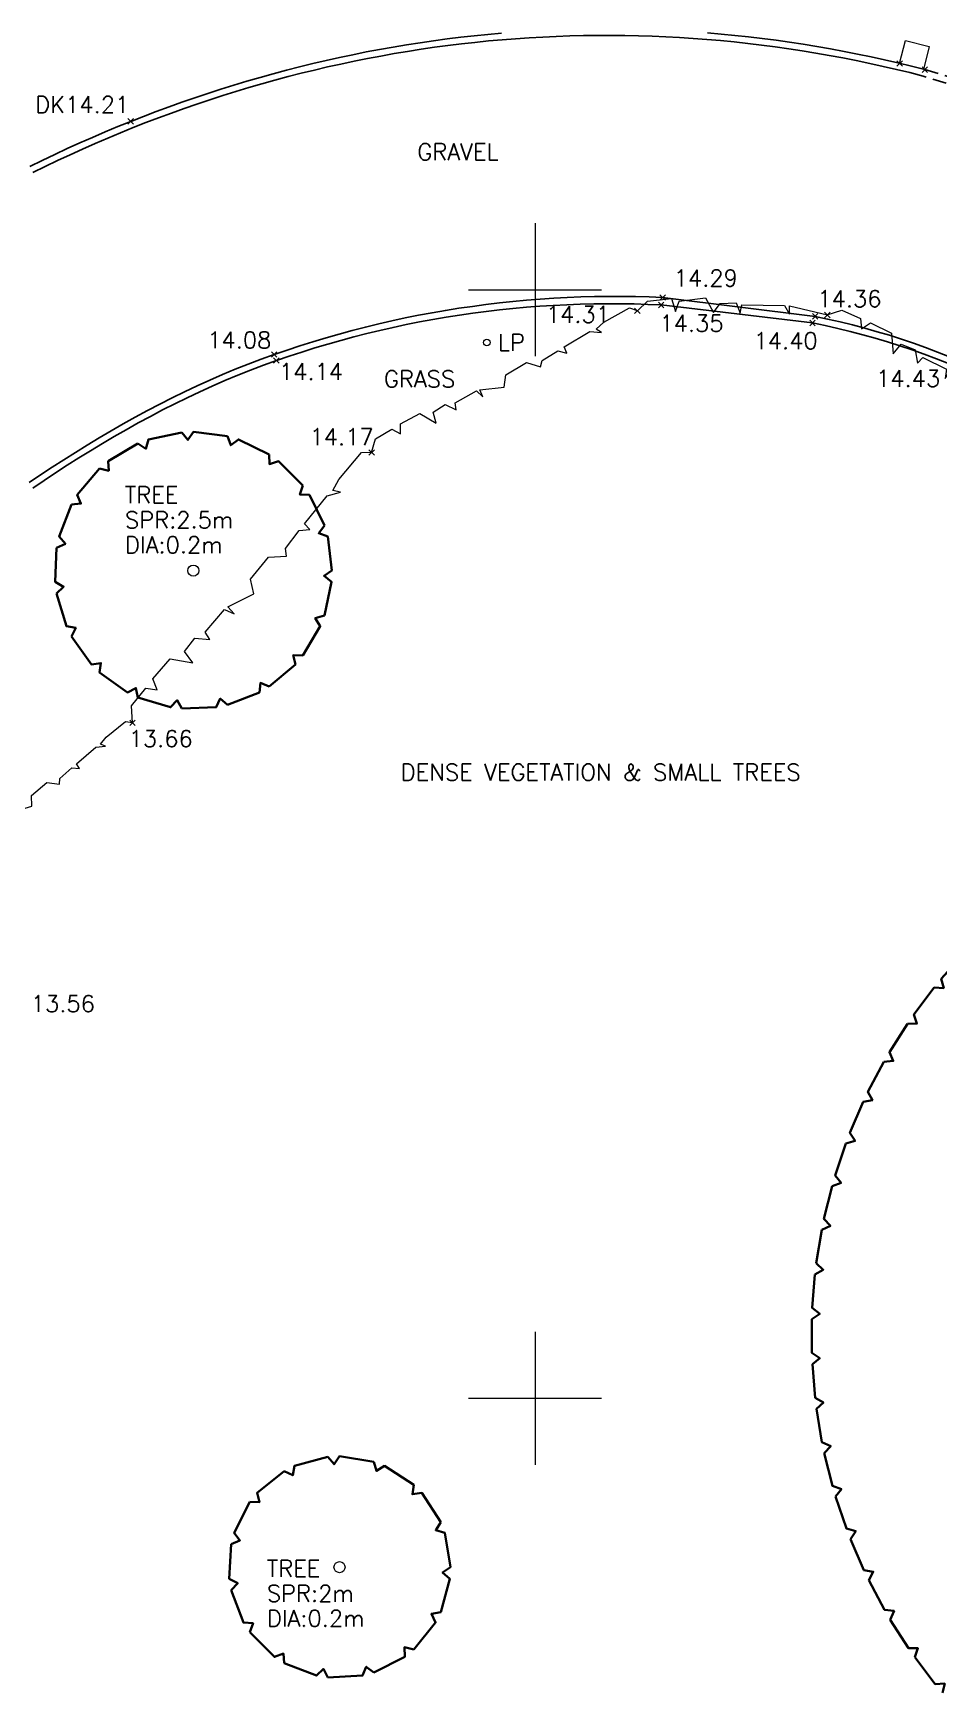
# Model space of a CAD drawing. Extents: x 521064 to 521635, y 174590 to 175241.
# Drawn here: x 521470.95 to 521487.28, y 174854.63 to 174884.63 of the extents above; entities that cross this region are included whole.
import ezdxf

# ---------------------------------------------------------------- set-up
doc = ezdxf.new("R2010")
doc.units = 0
doc.header["$PDMODE"] = 3
doc.header["$PDSIZE"] = 0.05
doc.linetypes.add('HIDDEN', pattern=[0.375, 0.25, -0.125])
doc.layers.get('0').update_dxf_attribs({"linetype": 'CONTINUOUS', "lineweight": 18})
for name, color, linetype, lineweight in [('I031G_SURVEY-GRID', 7, 'CONTINUOUS', 18), ('I904G_HATCHING', 62, 'CONTINUOUS', 18), ('I910T_TXT-GEN-S', 7, 'CONTINUOUS', 13), ('I923G_SURVEY-POINT', 7, 'CONTINUOUS', 18), ('I923T_SURVEY-LEVEL', 7, 'CONTINUOUS', 13), ('I941G_TREE', 72, 'CONTINUOUS', 18), ('I941G_TREE-VEG', 6, 'CONTINUOUS', 35), ('I941T_TREE-TXT', 82, 'CONTINUOUS', 13), ('I952G_KERB', 5, 'CONTINUOUS', 25), ('I952G_KERB-DROP', 5, 'HIDDEN', 25), ('I960G_COVER', 1, 'CONTINUOUS', 18), ('I976G_ST-FURN', 220, 'CONTINUOUS', 18), ('I976T_ST-FURN-TXT', 220, 'CONTINUOUS', 13), ('I995G_VEGETATION', 102, 'CONTINUOUS', 18)]:
    doc.layers.add(name, color=color, linetype=linetype, lineweight=lineweight)
doc.styles.add('MONOTXT', font='simplex.shx')

# ---------------------------------------------------------------- blocks, each defined once
blk = doc.blocks.new('HER Vegitation')
at = {"color": 0, "linetype": 'ByBlock'}
blk.add_polyline3d([(-0.00004, -0.00003, 0), (0.00496, 0.00717, 0), (0.01646, 0.00967, 0), (0.02056, 0.00527, 0), (0.02246, 0.01117, 0), (0.03586, 0.01367, 0), (0.04366, 0.00467, 0), (0.04396, 0.01187, 0), (0.05246, 0.01397, 0), (0.05806, 0.00867, 0), (0.05866, 0.01307, 0), (0.07366, 0.01587, 0), (0.07616, 0.01117, 0), (0.07586, 0.01587, 0), (0.09056, 0.01277, 0), (0.09396, 0.01967, 0), (0.10836, 0.02277, 0), (0.11586, 0.01747, 0), (0.11806, 0.02087, 0), (0.12926, 0.02367, 0), (0.13396, 0.02057, 0), (0.13366, 0.02467, 0), (0.15176, 0.02867, 0), (0.15836, 0.02587, 0), (0.15586, 0.02897, 0), (0.16176, 0.03147, 0), (0.17966, 0.03497, 0), (0.18366, 0.03187, 0)], dxfattribs=at)

msp = doc.modelspace()

# ---------------------------------------------------------------- hatches: boundary and pattern name
at = {"layer": 'I904G_HATCHING'}
h = msp.add_hatch(dxfattribs=at)
h.set_pattern_fill('ANSI31', color=256, scale=0.05, angle=325, style=0)
h.paths.add_polyline_path([(521444.647, 174870.129), (521444.767, 174870.488), (521444.74, 174870.5), (521448.45, 174880.371), (521449.941, 174884.328), (521450.825, 174886.529), (521450.847, 174886.52), (521450.926, 174886.782), (521450.891, 174886.795), (521451.299, 174887.88), (521451.756, 174889.095), (521452.087, 174889.949), (521456.936, 174902.777), (521456.966, 174902.77), (521457.046, 174902.981), (521457.017, 174902.992), (521457.914, 174905.372), (521457.945, 174905.361), (521458.022, 174905.548), (521457.983, 174905.561), (521458.276, 174906.369), (521462.956, 174918.783), (521466.072, 174927.188), (521464.076, 174927.947), (521468.769, 174940.432, 0.955868), (521469.475, 174942.331), (521471.148, 174946.743), (521474.224, 174954.819), (521476.207, 174954.068), (521476.515, 174954.891), (521477.009, 174956.195), (521478.199, 174959.33), (521484.138, 174974.996), (521479.855, 174976.619), (521476.932, 174977.669), (521452.975, 174986.679), (521435.919, 174993.099), (521428.128, 174972.416), (521429.781, 174971.785), (521430.021, 174971.695), (521433.184, 174970.506), (521434.896, 174969.868), (521438.341, 174968.558), (521441.761, 174967.264), (521445.161, 174965.981), (521448.596, 174964.682), (521455.487, 174962.087), (521455.476, 174962.053), (521458.891, 174960.794), (521462.306, 174959.518), (521465.737, 174958.179), (521469.249, 174956.851), (521468.581, 174955.061), (521467.259, 174951.617), (521465.972, 174948.192), (521464.688, 174944.765), (521463.391, 174941.344), (521462.079, 174937.939), (521459.635, 174931.417), (521459.531, 174931.156), (521458.957, 174929.762), (521455.448, 174931.078), (521445.427, 174934.864), (521445.465, 174934.963), (521438.391, 174937.632), (521438.321, 174937.524), (521426.616, 174941.938), (521417.773, 174945.266), (521416.325, 174941.546), (521415.787, 174940.154), (521415.691, 174939.877), (521414.834, 174937.565), (521414.715, 174937.25), (521412.878, 174932.304), (521410.966, 174927.233), (521411.009, 174927.217), (521410.308, 174925.256), (521409.793, 174923.815), (521409.59, 174923.888), (521409.494, 174923.62), (521409.698, 174923.548), (521409.18, 174922.188), (521408.779, 174921.257), (521408.62, 174921.301), (521408.527, 174921.035), (521408.66, 174920.981), (521406.041, 174913.956), (521403.64, 174907.539), (521403.456, 174907.607), (521403.356, 174907.319), (521403.545, 174907.242), (521403.116, 174906.1), (521402.687, 174904.959), (521402.489, 174905.026), (521402.381, 174904.749), (521402.512, 174904.698), (521400.204, 174898.475), (521397.783, 174892.059), (521397.488, 174891.278), (521397.359, 174891.328), (521397.239, 174891.054), (521397.38, 174890.992), (521396.52, 174888.719), (521396.373, 174888.768), (521396.268, 174888.45), (521396.4, 174888.401), (521395.133, 174885.032), (521394.064, 174882.186), (521391.344, 174874.988), (521391.205, 174875.039), (521391.1, 174874.758), (521391.239, 174874.706), (521390.381, 174872.417), (521390.233, 174872.468), (521390.129, 174872.209), (521390.282, 174872.151), (521389.991, 174871.374), (521387.524, 174864.847), (521385.209, 174858.708), (521385.068, 174858.75), (521384.958, 174858.474), (521385.136, 174858.407), (521384.273, 174856.101), (521384.088, 174856.17), (521383.989, 174855.89), (521384.052, 174855.867), (521381.594, 174849.288), (521380.194, 174845.644), (521379.181, 174842.622), (521379.088, 174842.652), (521379.001, 174842.443), (521378.918, 174842.471), (521378.816, 174842.195), (521378.98, 174842.128), (521378.557, 174841.01), (521378.112, 174839.834), (521377.944, 174839.891), (521377.84, 174839.615), (521383.072, 174837.632), (521382.984, 174837.365), (521384.935, 174836.605), (521385.08, 174836.977), (521386.169, 174836.562), (521388.506, 174835.674), (521388.352, 174835.271), (521393.371, 174833.441), (521399.888, 174830.984), (521407.686, 174828.049), (521413.363, 174825.908), (521419.126, 174823.735), (521420.925, 174823.05), (521421.045, 174823.324), (521426.282, 174821.35), (521427.354, 174824.203), (521427.32, 174824.215), (521427.478, 174824.647), (521431.499, 174835.309), (521432.254, 174837.309), (521433.387, 174840.315), (521433.432, 174840.298), (521433.501, 174840.492), (521433.46, 174840.512), (521434.167, 174842.391), (521436.187, 174847.758), (521438.541, 174854), (521438.591, 174853.981), (521438.659, 174854.174), (521438.603, 174854.195), (521439.179, 174855.772), (521439.467, 174856.559), (521439.537, 174856.534), (521439.624, 174856.779), (521439.578, 174856.801), (521442.591, 174864.822), (521444.411, 174869.65), (521444.599, 174870.147)])
h.paths.add_polyline_path([(521438.717, 174857.381), (521435.251, 174848.11), (521431.729, 174838.752), (521425.657, 174822.654), (521420.511, 174824.595), (521420.393, 174824.326), (521413.716, 174826.844), (521400.241, 174831.919), (521394.66, 174834.024), (521394.785, 174834.358), (521384.508, 174838.264), (521384.366, 174837.9), (521384.23, 174837.953), (521384.32, 174838.228), (521379.294, 174840.133), (521380.232, 174842.61), (521381.135, 174845.306), (521382.53, 174848.934), (521384.99, 174855.516), (521386.144, 174858.355), (521388.459, 174864.494), (521390.927, 174871.022), (521392.331, 174874.771), (521412.215, 174927.383), (521413.816, 174931.956), (521415.653, 174936.902), (521416.719, 174939.791), (521418.346, 174943.982), (521426.264, 174941.002), (521426.263, 174941.002), (521437.969, 174936.588), (521445.074, 174933.929), (521459.59, 174928.444), (521463.016, 174937.589), (521465.624, 174944.414), (521466.908, 174947.841), (521469.518, 174954.712), (521470.534, 174957.435), (521466.09, 174959.114), (521462.656, 174960.455), (521459.241, 174961.73), (521455.839, 174963.023), (521448.948, 174965.618), (521445.514, 174966.917), (521442.114, 174968.2), (521438.696, 174969.492), (521429.424, 174973.021), (521436.502, 174991.811), (521452.622, 174985.743), (521482.836, 174974.381), (521475.623, 174955.358), (521473.644, 174956.108), (521470.213, 174947.099), (521468.539, 174942.685), (521467.833, 174940.784), (521462.789, 174927.366), (521464.79, 174926.606), (521462.019, 174919.134), (521457.341, 174906.722), (521456, 174903.131), (521451.152, 174890.302), (521449.005, 174884.68), (521444.766, 174873.426), (521443.663, 174870.5)], flags=16)

# ---------------------------------------------------------------- linework, layer by layer
at = {"layer": 'I031G_SURVEY-GRID'}
for p, q in [((521480, 174881.2), (521480, 174878.8)), ((521478.8, 174880), (521481.2, 174880)), ((521480, 174861.2), (521480, 174858.8)), ((521478.8, 174860), (521481.2, 174860))]:
    msp.add_line(p, q, dxfattribs=at)
at = {"layer": 'I923G_SURVEY-POINT'}
for p in [(521486.574, 174884.082, 14.505), (521487.028, 174883.972, 14.502), (521472.707, 174883.037, 14.215), (521482.299, 174879.861, 14.287), (521481.845, 174879.621, 14.31), (521482.274, 174879.727, 14.349), (521485.051, 174879.52, 14.356), (521485.272, 174879.545, 14.357), (521485.003, 174879.402, 14.401), (521475.293, 174878.832, 14.083), (521475.333, 174878.723, 14.136), (521477.051, 174877.064, 14.168), (521472.739, 174872.188, 13.66)]:
    msp.add_point(p, dxfattribs=at)
at = {"layer": 'I941G_TREE'}
for centre in [(521473.836, 174874.934), (521476.472, 174856.954)]:
    msp.add_circle(centre, 0.1, dxfattribs=at)
at = {"layer": 'I941G_TREE-VEG'}
for points in [[(521473.63, 174877.426), (521473.025, 174877.299), (521472.979, 174877.133), (521472.832, 174877.224)], [(521474.45, 174877.358), (521473.836, 174877.434), (521473.739, 174877.292), (521473.63, 174877.426)], [(521472.832, 174877.224), (521472.301, 174876.907), (521472.311, 174876.735), (521472.143, 174876.774)], [(521475.204, 174877.027), (521474.648, 174877.299), (521474.51, 174877.196), (521474.45, 174877.358)], [(521475.809, 174876.47), (521475.372, 174876.907), (521475.208, 174876.855), (521475.204, 174877.027)], [(521472.143, 174876.774), (521471.743, 174876.302), (521471.809, 174876.143), (521471.638, 174876.124)], [(521476.201, 174875.746), (521475.929, 174876.302), (521475.757, 174876.306), (521475.809, 174876.47)], [(521471.638, 174876.124), (521471.413, 174875.548), (521471.527, 174875.419), (521471.37, 174875.346)], [(521476.336, 174874.934), (521476.26, 174875.548), (521476.098, 174875.608), (521476.201, 174875.746)], [(521471.37, 174875.346), (521471.345, 174874.728), (521471.495, 174874.643), (521471.37, 174874.523)], [(521476.201, 174874.123), (521476.328, 174874.728), (521476.194, 174874.837), (521476.336, 174874.934)], [(521471.37, 174874.523), (521471.547, 174873.93), (521471.716, 174873.898), (521471.638, 174873.745)], [(521475.809, 174873.399), (521476.126, 174873.93), (521476.035, 174874.077), (521476.201, 174874.123)], [(521471.638, 174873.745), (521471.997, 174873.241), (521472.168, 174873.266), (521472.143, 174873.095)], [(521475.204, 174872.842), (521475.676, 174873.241), (521475.637, 174873.409), (521475.809, 174873.399)], [(521472.143, 174873.095), (521472.647, 174872.736), (521472.8, 174872.814), (521472.832, 174872.645)], [(521472.832, 174872.645), (521473.425, 174872.469), (521473.544, 174872.593), (521473.63, 174872.443)], [(521473.63, 174872.443), (521474.248, 174872.469), (521474.321, 174872.625), (521474.45, 174872.511)], [(521474.45, 174872.511), (521475.026, 174872.736), (521475.044, 174872.907), (521475.204, 174872.842)], [(521487.732, 174868.021), (521487.326, 174867.567), (521487.37, 174867.4), (521487.198, 174867.411)], [(521487.198, 174867.411), (521486.831, 174866.925), (521486.887, 174866.762), (521486.715, 174866.759)], [(521486.715, 174866.759), (521486.389, 174866.245), (521486.458, 174866.088), (521486.287, 174866.07)], [(521486.287, 174866.07), (521486.003, 174865.532), (521486.085, 174865.38), (521485.916, 174865.349)], [(521485.916, 174865.349), (521485.677, 174864.789), (521485.771, 174864.645), (521485.605, 174864.6)], [(521485.605, 174864.6), (521485.411, 174864.023), (521485.517, 174863.887), (521485.355, 174863.828)], [(521485.355, 174863.828), (521485.209, 174863.238), (521485.326, 174863.11), (521485.169, 174863.039)], [(521485.169, 174863.039), (521485.071, 174862.438), (521485.198, 174862.321), (521485.047, 174862.237)], [(521485.047, 174862.237), (521484.999, 174861.631), (521485.134, 174861.524), (521484.991, 174861.428)], [(521484.991, 174861.428), (521484.992, 174860.82), (521485.135, 174860.724), (521485, 174860.617)], [(521485, 174860.617), (521485.05, 174860.011), (521485.201, 174859.927), (521485.075, 174859.809)], [(521485.075, 174859.809), (521485.174, 174859.209), (521485.332, 174859.138), (521485.216, 174859.011)], [(521476.263, 174858.943), (521475.659, 174858.781), (521475.628, 174858.612), (521475.472, 174858.686)], [(521477.09, 174858.857), (521476.472, 174858.954), (521476.375, 174858.812), (521476.263, 174858.943)], [(521477.81, 174858.441), (521477.286, 174858.781), (521477.139, 174858.691), (521477.09, 174858.857)], [(521485.216, 174859.011), (521485.363, 174858.42), (521485.525, 174858.362), (521485.42, 174858.226)], [(521475.472, 174858.686), (521474.986, 174858.293), (521475.027, 174858.125), (521474.854, 174858.13)], [(521478.299, 174857.768), (521477.959, 174858.293), (521477.787, 174858.27), (521477.81, 174858.441)], [(521485.42, 174858.226), (521485.615, 174857.65), (521485.782, 174857.605), (521485.688, 174857.46)], [(521474.854, 174858.13), (521474.57, 174857.572), (521474.676, 174857.436), (521474.516, 174857.37)], [(521478.472, 174856.954), (521478.374, 174857.572), (521478.209, 174857.621), (521478.299, 174857.768)], [(521474.516, 174857.37), (521474.483, 174856.745), (521474.635, 174856.663), (521474.516, 174856.539)], [(521485.688, 174857.46), (521485.929, 174856.902), (521486.098, 174856.871), (521486.016, 174856.719)], [(521478.299, 174856.141), (521478.461, 174856.745), (521478.33, 174856.857), (521478.472, 174856.954)], [(521474.516, 174856.539), (521474.74, 174855.954), (521474.912, 174855.941), (521474.854, 174855.779)], [(521486.016, 174856.719), (521486.302, 174856.182), (521486.473, 174856.164), (521486.404, 174856.006)], [(521477.81, 174855.468), (521478.204, 174855.954), (521478.129, 174856.11), (521478.299, 174856.141)], [(521486.404, 174856.006), (521486.732, 174855.494), (521486.904, 174855.491), (521486.848, 174855.328)], [(521474.854, 174855.779), (521475.297, 174855.336), (521475.459, 174855.394), (521475.472, 174855.222)], [(521475.472, 174855.222), (521476.056, 174854.998), (521476.181, 174855.117), (521476.263, 174854.965)], [(521477.09, 174855.052), (521477.648, 174855.336), (521477.643, 174855.509), (521477.81, 174855.468)], [(521486.848, 174855.328), (521487.217, 174854.844), (521487.389, 174854.854), (521487.346, 174854.687)], [(521476.263, 174854.965), (521476.888, 174854.998), (521476.954, 174855.158), (521477.09, 174855.052)]]:
    msp.add_lwpolyline(points, dxfattribs=at)
at = {"layer": 'I952G_KERB'}
for points in [[(521482.299, 174879.861, 14.287), (521482.054, 174879.871, 14.28), (521481.808, 174879.877, 14.272), (521481.563, 174879.88, 14.265), (521481.317, 174879.88, 14.258), (521481.071, 174879.877, 14.251), (521480.826, 174879.871, 14.244), (521480.58, 174879.861, 14.237), (521480.335, 174879.848, 14.23), (521480.09, 174879.831, 14.223), (521479.845, 174879.812, 14.216), (521479.6, 174879.789, 14.209), (521479.356, 174879.763, 14.202), (521479.112, 174879.734, 14.195), (521478.868, 174879.701, 14.188), (521478.625, 174879.666, 14.181), (521478.383, 174879.627, 14.174), (521478.141, 174879.585, 14.167), (521477.899, 174879.539, 14.16), (521477.658, 174879.491, 14.153), (521477.418, 174879.439, 14.146), (521477.179, 174879.384, 14.139), (521476.94, 174879.326, 14.132), (521476.702, 174879.265, 14.125), (521476.465, 174879.201, 14.118), (521476.229, 174879.133, 14.111), (521475.993, 174879.063, 14.104), (521475.759, 174878.989, 14.097), (521475.526, 174878.912, 14.09), (521475.293, 174878.832, 14.083), (521475.058, 174878.747, 14.079), (521474.824, 174878.658, 14.076), (521474.591, 174878.566, 14.072), (521474.36, 174878.469, 14.069), (521474.131, 174878.369, 14.065), (521473.903, 174878.266, 14.062), (521473.677, 174878.159, 14.058), (521473.453, 174878.049, 14.055), (521473.229, 174877.936, 14.051), (521473.008, 174877.819, 14.048), (521472.788, 174877.701, 14.044), (521472.569, 174877.579, 14.041), (521472.352, 174877.455, 14.037), (521472.137, 174877.328, 14.034), (521471.923, 174877.199, 14.03), (521471.71, 174877.067, 14.027), (521471.498, 174876.934, 14.023), (521471.288, 174876.798, 14.02), (521471.08, 174876.66, 14.016), (521470.872, 174876.521, 14.013)], [(521482.299, 174879.861, 14.287), (521485.051, 174879.52, 14.356)], [(521482.274, 174879.727, 14.349), (521482.031, 174879.737, 14.342), (521481.788, 174879.744, 14.335), (521481.544, 174879.748, 14.327), (521481.301, 174879.749, 14.32), (521481.058, 174879.746, 14.313), (521480.814, 174879.74, 14.305), (521480.571, 174879.731, 14.298), (521480.328, 174879.719, 14.291), (521480.085, 174879.704, 14.283), (521479.843, 174879.685, 14.276), (521479.6, 174879.663, 14.268), (521479.358, 174879.638, 14.261), (521479.117, 174879.609, 14.254), (521478.875, 174879.578, 14.246), (521478.635, 174879.543, 14.239), (521478.394, 174879.505, 14.232), (521478.154, 174879.463, 14.224), (521477.915, 174879.419, 14.217), (521477.677, 174879.371, 14.21), (521477.439, 174879.321, 14.202), (521477.201, 174879.267, 14.195), (521476.965, 174879.21, 14.188), (521476.729, 174879.149, 14.18), (521476.494, 174879.086, 14.173), (521476.26, 174879.02, 14.166), (521476.027, 174878.95, 14.158), (521475.795, 174878.877, 14.151), (521475.563, 174878.801, 14.143), (521475.333, 174878.723, 14.136), (521475.099, 174878.638, 14.132), (521474.866, 174878.55, 14.129), (521474.635, 174878.458, 14.125), (521474.405, 174878.362, 14.121), (521474.177, 174878.263, 14.118), (521473.951, 174878.16, 14.114), (521473.726, 174878.053, 14.11), (521473.503, 174877.944, 14.107), (521473.281, 174877.831, 14.103), (521473.06, 174877.716, 14.099), (521472.842, 174877.597, 14.096), (521472.625, 174877.476, 14.092), (521472.409, 174877.352, 14.088), (521472.195, 174877.226, 14.085), (521471.982, 174877.097, 14.081), (521471.77, 174876.966, 14.077), (521471.56, 174876.833, 14.074), (521471.352, 174876.698, 14.07), (521471.144, 174876.561, 14.066), (521470.938, 174876.422, 14.063)], [(521482.274, 174879.727, 14.349), (521485.003, 174879.402, 14.401)], [(521487.475, 174878.793, 14.39), (521487.26, 174878.877, 14.387), (521487.044, 174878.957, 14.384), (521486.827, 174879.034, 14.381), (521486.609, 174879.108, 14.377), (521486.389, 174879.178, 14.374), (521486.169, 174879.244, 14.371), (521485.947, 174879.307, 14.368), (521485.724, 174879.365, 14.365), (521485.501, 174879.421, 14.362), (521485.276, 174879.472, 14.359), (521485.051, 174879.52, 14.356)], [(521487.454, 174878.671, 14.428), (521487.237, 174878.756, 14.426), (521487.019, 174878.838, 14.423), (521486.8, 174878.916, 14.421), (521486.579, 174878.99, 14.418), (521486.357, 174879.06, 14.416), (521486.134, 174879.126, 14.413), (521485.91, 174879.189, 14.411), (521485.685, 174879.248, 14.409), (521485.458, 174879.303, 14.406), (521485.231, 174879.355, 14.404), (521485.003, 174879.402, 14.401)]]:
    msp.add_polyline3d(points, dxfattribs=at)
at = {"layer": 'I952G_KERB-DROP'}
for points in [[(521479.393, 174884.63, 14.371), (521479.148, 174884.608, 14.365), (521478.903, 174884.583, 14.36), (521478.658, 174884.556, 14.354), (521478.413, 174884.526, 14.348), (521478.169, 174884.493, 14.343), (521477.925, 174884.458, 14.337), (521477.682, 174884.42, 14.332), (521477.439, 174884.379, 14.326), (521477.196, 174884.336, 14.321), (521476.954, 174884.29, 14.315), (521476.713, 174884.241, 14.309), (521476.472, 174884.19, 14.304), (521476.231, 174884.137, 14.298), (521475.991, 174884.081, 14.293), (521475.752, 174884.022, 14.287), (521475.513, 174883.961, 14.282), (521475.275, 174883.897, 14.276), (521475.038, 174883.831, 14.27), (521474.802, 174883.762, 14.265), (521474.566, 174883.691, 14.259), (521474.33, 174883.618, 14.254), (521474.096, 174883.542, 14.248), (521473.863, 174883.464, 14.243), (521473.63, 174883.383, 14.237), (521473.398, 174883.3, 14.231), (521473.167, 174883.215, 14.226), (521472.937, 174883.127, 14.22), (521472.707, 174883.037, 14.215), (521472.476, 174882.944, 14.209), (521472.246, 174882.848, 14.202), (521472.017, 174882.749, 14.196), (521471.789, 174882.649, 14.19), (521471.562, 174882.546, 14.184), (521471.336, 174882.44, 14.178), (521471.111, 174882.332, 14.172), (521470.888, 174882.222, 14.165)], [(521487.028, 174883.972, 14.502), (521486.787, 174884.033, 14.498), (521486.545, 174884.092, 14.494), (521486.303, 174884.148, 14.49), (521486.06, 174884.202, 14.486), (521485.816, 174884.253, 14.482), (521485.572, 174884.301, 14.478), (521485.328, 174884.346, 14.474), (521485.083, 174884.389, 14.47), (521484.837, 174884.43, 14.466), (521484.591, 174884.467, 14.462), (521484.345, 174884.502, 14.458), (521484.098, 174884.534, 14.454), (521483.851, 174884.563, 14.45), (521483.604, 174884.59, 14.446), (521483.356, 174884.614, 14.442), (521483.109, 174884.636, 14.438)], [(521486.997, 174883.856, 14.502), (521486.758, 174883.917, 14.498), (521486.517, 174883.975, 14.494), (521486.276, 174884.031, 14.49), (521486.035, 174884.085, 14.486), (521485.792, 174884.135, 14.482), (521485.55, 174884.183, 14.478), (521485.306, 174884.228, 14.474), (521485.063, 174884.271, 14.47), (521484.818, 174884.311, 14.466), (521484.574, 174884.348, 14.462), (521484.329, 174884.383, 14.458), (521484.083, 174884.415, 14.454), (521483.838, 174884.444, 14.45), (521483.592, 174884.471, 14.446), (521483.346, 174884.495, 14.442), (521483.099, 174884.516, 14.438), (521482.852, 174884.534, 14.434), (521482.605, 174884.55, 14.43), (521482.358, 174884.563, 14.426), (521482.111, 174884.574, 14.422), (521481.864, 174884.582, 14.418), (521481.616, 174884.587, 14.414), (521481.369, 174884.589, 14.41), (521481.122, 174884.589, 14.406), (521480.874, 174884.586, 14.402), (521480.627, 174884.58, 14.398), (521480.382, 174884.572, 14.393), (521480.137, 174884.56, 14.387), (521479.892, 174884.547, 14.382), (521479.648, 174884.53, 14.376), (521479.403, 174884.511, 14.371), (521479.159, 174884.489, 14.365), (521478.915, 174884.464, 14.36), (521478.672, 174884.437, 14.354), (521478.428, 174884.407, 14.348), (521478.185, 174884.374, 14.343), (521477.943, 174884.339, 14.337), (521477.701, 174884.301, 14.332), (521477.459, 174884.261, 14.326), (521477.218, 174884.217, 14.321), (521476.977, 174884.172, 14.315), (521476.736, 174884.124, 14.309), (521476.497, 174884.073, 14.304), (521476.257, 174884.02, 14.298), (521476.019, 174883.964, 14.293), (521475.781, 174883.905, 14.287), (521475.543, 174883.845, 14.282), (521475.307, 174883.781, 14.276), (521475.07, 174883.715, 14.27), (521474.835, 174883.647, 14.265), (521474.6, 174883.577, 14.259), (521474.366, 174883.503, 14.254), (521474.133, 174883.428, 14.248), (521473.901, 174883.35, 14.243), (521473.669, 174883.27, 14.237), (521473.439, 174883.187, 14.231), (521473.209, 174883.102, 14.226), (521472.98, 174883.015, 14.22), (521472.752, 174882.926, 14.215), (521472.522, 174882.833, 14.209), (521472.293, 174882.737, 14.202), (521472.065, 174882.639, 14.196), (521471.838, 174882.539, 14.19), (521471.612, 174882.437, 14.184), (521471.387, 174882.332, 14.178), (521471.164, 174882.224, 14.172), (521470.941, 174882.115, 14.165)], [(521488.849, 174883.294, 14.539), (521486.997, 174883.856, 14.502)], [(521487.028, 174883.972, 14.502), (521488.89, 174883.407, 14.539)]]:
    msp.add_polyline3d(points, dxfattribs=at)
at = {"layer": 'I960G_COVER'}
msp.add_polyline3d([(521486.574, 174884.082, 14.505), (521486.678, 174884.496, 14.511), (521487.11, 174884.388, 14.51), (521487.006, 174883.973, 14.504)], close=True, dxfattribs=at)
at = {"layer": 'I976G_ST-FURN'}
msp.add_circle((521479.129, 174879.05, 14.167), 0.06, dxfattribs=at)
at = {"layer": 'I995G_VEGETATION', "elevation": 14.31}
msp.add_lwpolyline([(521481.845, 174879.621), (521482.026, 174879.793), (521482.459, 174879.845), (521482.531, 174879.606), (521482.597, 174879.794), (521483.072, 174879.854), (521483.216, 174879.59), (521483.337, 174879.75), (521483.629, 174879.766), (521483.701, 174879.58), (521483.728, 174879.727), (521484.5, 174879.718), (521484.587, 174879.56), (521484.59, 174879.71), (521485.272, 174879.545)], dxfattribs=at)

# ---------------------------------------------------------------- block references
at = {"layer": 'I995G_VEGETATION', "linetype": 'Continuous'}
for p, xscale, yscale, zscale, rotation in [((521485.272, 174879.545, 14.357), 31.35259840588524, 31.35259840588524, 31.35259840588524, 323.3709737079013), ((521477.051, 174877.064, 14.168), 29.1503200498158, 29.1503200498158, 29.1503200498158, 18.28465673316279), ((521472.739, 174872.188, 13.66), 34.91613033425006, 34.91613033425006, 34.91613033425006, 38.71756096816475), ((521469.09, 174869.341, 13.491), 24.8319891748809, 24.8319891748809, 24.8319891748809, 28.18054357655402), ((521467.949, 174864.406, 13.469), 19.47289321850138, 19.47289321850138, 19.47289321850138, 30.83871491527521)]:
    msp.add_blockref('HER Vegitation', p, dxfattribs=dict(at, xscale=xscale, yscale=yscale, zscale=zscale, rotation=rotation))

# ---------------------------------------------------------------- texts
at = {"layer": 'I910T_TXT-GEN-S', "style": 'MONOTXT'}
for s, p in [('GRAVEL', (521477.876, 174882.339)), ('GRASS', (521477.274, 174878.242)), ('DENSE VEGETATION & SMALL TREES', (521477.576, 174871.146))]:
    msp.add_text(s, height=0.3, dxfattribs=at).set_placement(p)
at = {"layer": 'I923T_SURVEY-LEVEL', "style": 'MONOTXT'}
for s, p in [('DK14.21', (521470.983, 174883.19, 14.215)), ('14.29', (521482.499, 174880.061, 14.287)), ('14.36', (521485.09, 174879.687, 14.356)), ('14.31', (521480.194, 174879.405, 14.31)), ('14.35', (521482.242, 174879.245, 14.349)), ('14.08', (521474.086, 174878.944, 14.083)), ('14.40', (521483.94, 174878.93, 14.401)), ('14.14', (521475.379, 174878.373, 14.136)), ('14.43', (521486.149, 174878.251, 14.428)), ('14.17', (521475.931, 174877.198, 14.168)), ('13.66', (521472.668, 174871.751, 13.66)), ('13.56', (521470.904, 174866.97, 13.563))]:
    msp.add_text(s, height=0.3, dxfattribs=at).set_placement(p)
at = {"layer": 'I941T_TREE-TXT', "style": 'MONOTXT'}
for s, p in [('TREE', (521472.602, 174876.148)), ('SPR:2.5m', (521472.602, 174875.698)), ('DIA:0.2m', (521472.602, 174875.248)), ('TREE', (521475.162, 174856.781)), ('SPR:2m', (521475.162, 174856.331)), ('DIA:0.2m', (521475.162, 174855.881))]:
    msp.add_text(s, height=0.3, dxfattribs=at).set_placement(p)
at = {"layer": 'I976T_ST-FURN-TXT', "style": 'MONOTXT'}
msp.add_text('LP', height=0.3, dxfattribs=at).set_placement((521479.329, 174878.9))

doc.saveas('drawing.dxf')
